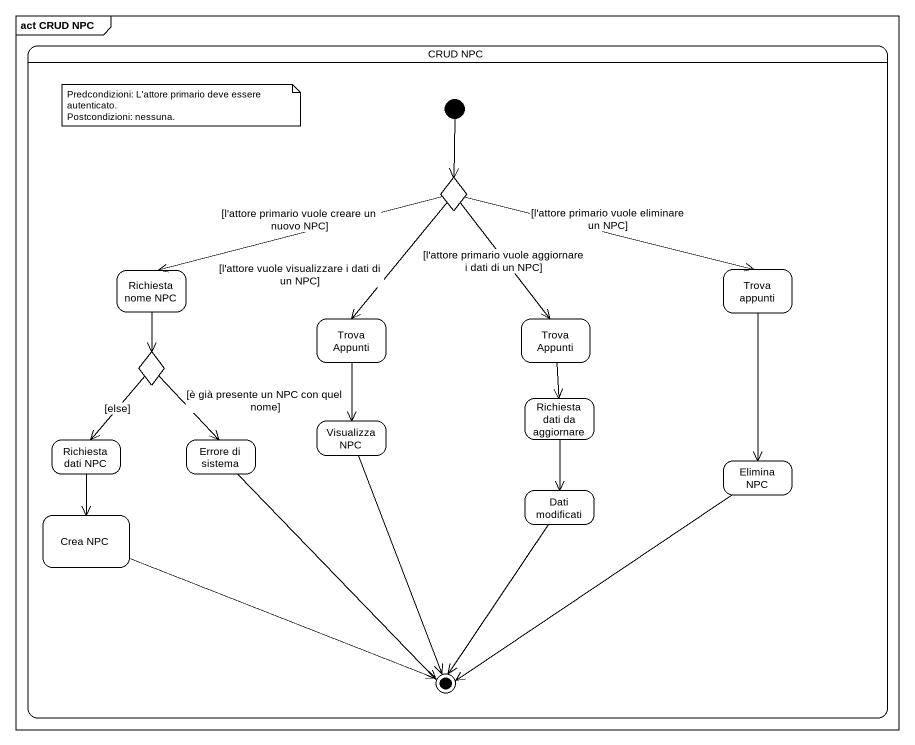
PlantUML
@startuml
mainframe act CRUD NPC
hide empty description
state "CRUD NPC" as CRUD_NPC {
  state choice1 <<choice>>
  state "Richiesta nome NPC" as Richiesta_nome_NPC
  state "Trova appunti" as Trova_appunti
  state "Trova Appunti" as Trova_Appunti
  state "Trova Appunti" as Trova_Appunti_2
  state choice2 <<choice>>
  state "Visualizza NPC" as Visualizza_NPC
  state "Richiesta dati da aggiornare" as Richiesta_dati_da_aggiornare
  state "Richiesta dati NPC" as Richiesta_dati_NPC
  state "Errore di sistema" as Errore_di_sistema
  state "Elimina NPC" as Elimina_NPC
  state "Dati modificati" as Dati_modificati
  state "Crea NPC" as Crea_NPC
  [*] --> choice1
  Visualizza_NPC --> [*]
  Errore_di_sistema --> [*]
  Elimina_NPC --> [*]
  Dati_modificati --> [*]
  Crea_NPC -right-> [*]
}
choice1 -left-> Richiesta_nome_NPC : [l'attore primario vuole creare un nuovo NPC]
choice1 -right-> Trova_appunti : [l'attore primario vuole eliminare un NPC]
choice1 --> Trova_Appunti : [l'attore vuole visualizzare i dati di un NPC]
choice1 --> Trova_Appunti_2 : [l'attore primario vuole aggiornare i dati di un NPC]
Richiesta_nome_NPC --> choice2
Trova_appunti --> Elimina_NPC
Trova_Appunti --> Visualizza_NPC
Trova_Appunti_2 --> Richiesta_dati_da_aggiornare
choice2 --> Richiesta_dati_NPC : [else]
choice2 --> Errore_di_sistema : [è già presente un NPC con quel nome]
Richiesta_dati_da_aggiornare --> Dati_modificati
Richiesta_dati_NPC --> Crea_NPC
note as N1
  Predcondizioni: L'attore primario deve essere autenticato.
  Postcondizioni: nessuna.
end note
@enduml
